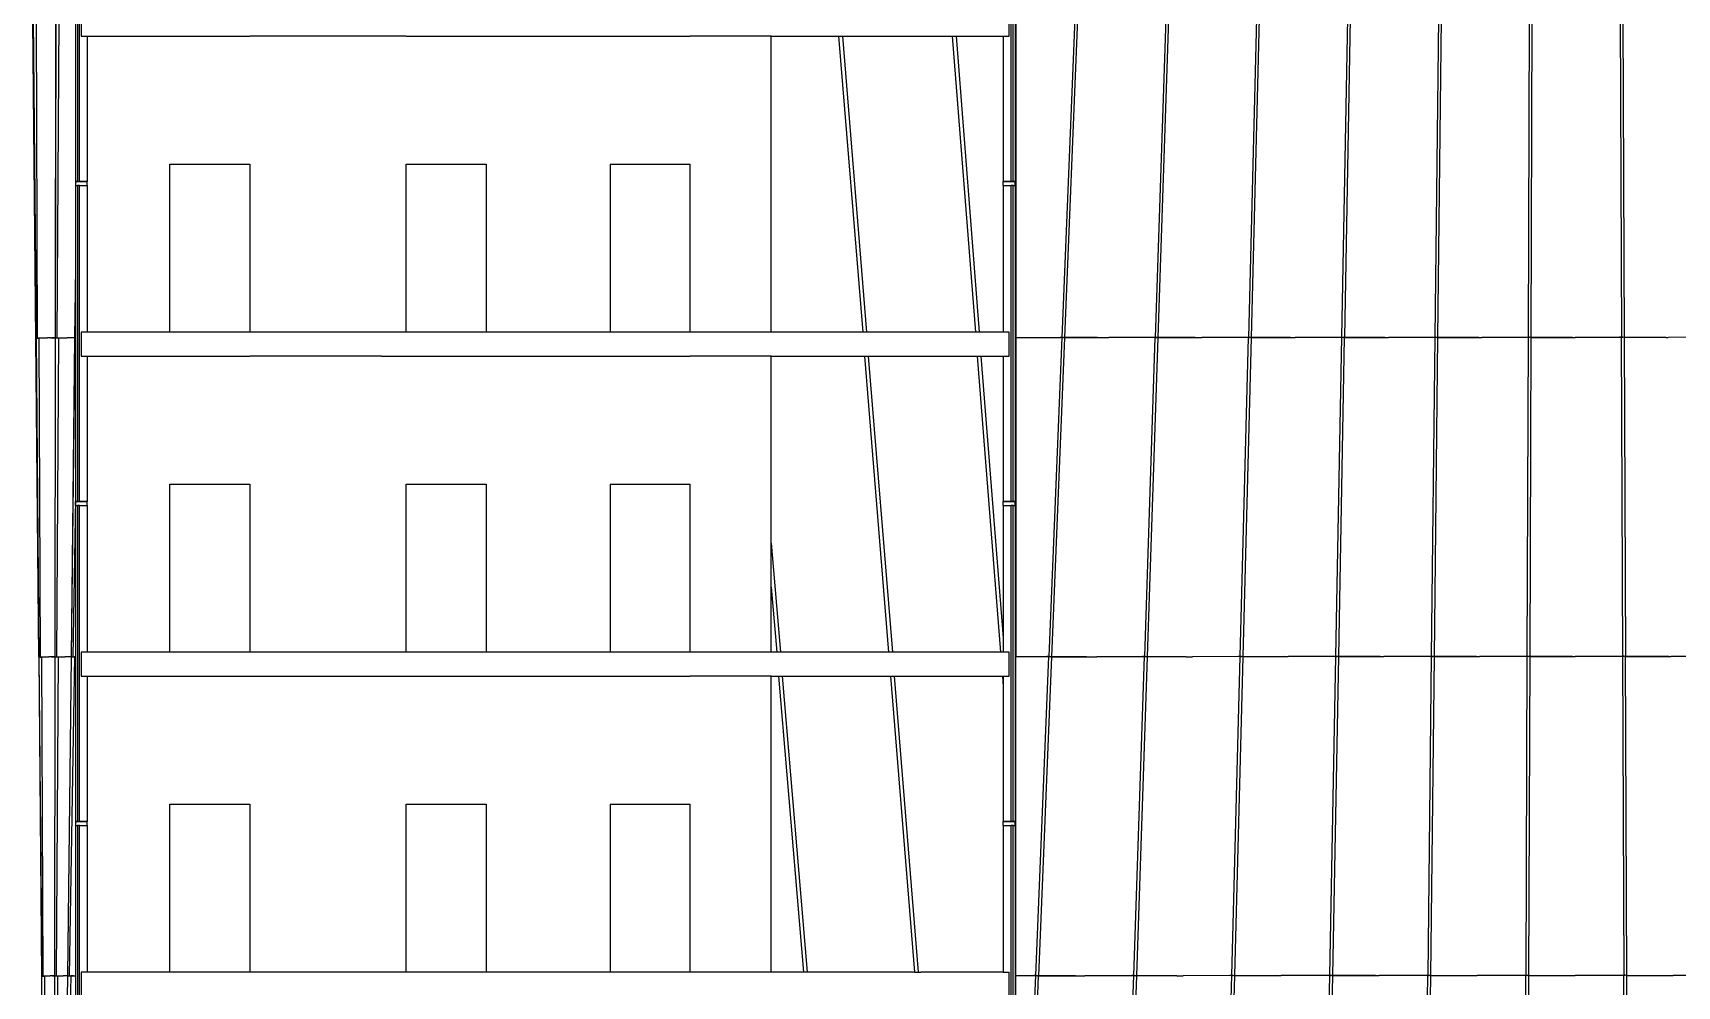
# Model space of a CAD drawing. Extents: x -21493 to 32459, y -48437 to 49697.
# Drawn here: x -11949 to 8608, y -10525 to 1391 of the extents above; entities that cross this region are included whole.
import ezdxf

# ---------------------------------------------------------------- set-up
doc = ezdxf.new("R2010")
doc.units = 0
doc.layers.get('0').update_dxf_attribs({"linetype": 'CONTINUOUS'})
doc.layers.add('SECTIONCUTEDGES', color=7, linetype='CONTINUOUS')

msp = doc.modelspace()

# ---------------------------------------------------------------- linework, layer by layer
for p, q in [((-11912, -2444), (-11949, 1540)), ((-11948, 1540), (-11912, -2421)), ((-11903, -2425), (-11940, 1563)), ((-11889, -2421), (-11904, 1564)), ((-11667, 1567), (-11672, -2419)), ((-11664, -2422), (-11659, 1566)), ((-11623, 1566), (-11649, -2420)), ((-11418, 1568), (-11418, -466)), ((332, 1568), (332, -468)), ((344, -2420), (344, 1568)), ((1079, 1571), (916, -2418)), ((955, -2419), (1117, 1567)), ((2215, 1571), (2082, -2417)), ((2121, -2418), (2253, 1568)), ((3351, 1572), (3248, -2416)), ((3287, -2418), (3389, 1569)), ((4487, 1573), (4414, -2415)), ((4453, -2417), (4525, 1570)), ((5623, 1574), (5580, -2414)), ((5618, -2416), (5661, 1571)), ((6759, 1574), (6746, -2414)), ((6784, -2416), (6798, 1571)), ((7895, 1575), (7911, -2413)), ((7950, -2415), (7934, 1571)), ((-11268, 1351), (-11268, -468)), ((-2718, -2349), (-2718, 1351)), ((-1875, 1351), (-1574, -2349)), ((-1828, 1351), (-1527, -2349)), ((-454, 1351), (-163, -2349)), ((-407, 1351), (-116, -2349)), ((182, 1351), (182, -467)), ((-10237, -2349), (-10237, -249)), ((-10237, -249), (-9237, -249)), ((-9237, -249), (-9237, -2349)), ((-7281, -2349), (-7281, -249)), ((-7281, -249), (-6281, -249)), ((-6281, -249), (-6281, -2349)), ((-4731, -249), (-4731, -2349)), ((-4731, -249), (-3731, -249)), ((-3731, -2349), (-3731, -249)), ((-11418, -468), (-11418, -466)), ((-11418, -468), (-11392, -468)), ((-11418, -469), (-11418, -468)), ((-11418, -519), (-11418, -1547)), ((-11367, -468), (-11268, -468)), ((-11268, -468), (-11268, -469)), ((-11268, -468), (-11268, -468)), ((-11268, -519), (-11268, -2349)), ((182, -468), (182, -467)), ((182, -468), (282, -468)), ((182, -469), (182, -468)), ((182, -519), (182, -2349)), ((307, -468), (332, -468)), ((332, -468), (332, -469)), ((332, -519), (332, -2420)), ((-11418, -1547), (-11427, -2418)), ((-11418, -1547), (-11418, -1547)), ((-11418, -1547), (-11418, -2264)), ((-11912, -2421), (-11912, -2421)), ((-11912, -2422), (-11912, -2421)), ((-11912, -2421), (-11912, -2444)), ((-11912, -2421), (-11912, -2422)), ((-11905, -2425), (-11912, -2422)), ((-11912, -2422), (-11904, -2425)), ((-11876, -6409), (-11912, -2444)), ((-11912, -2444), (-11912, -2444)), ((-11912, -2444), (-11912, -2444)), ((-11912, -2444), (-11876, -6409)), ((-11869, -6413), (-11905, -2425)), ((-11904, -2425), (-11905, -2425)), ((-11904, -2425), (-11903, -2425)), ((-11903, -2425), (-11869, -2424)), ((-11889, -2421), (-11869, -2421)), ((-11869, -2421), (-11765, -2421)), ((-11854, -6409), (-11869, -2424)), ((-11869, -2424), (-11869, -2424)), ((-11730, -2421), (-11765, -2421)), ((-11730, -2421), (-11713, -2421)), ((-11713, -2421), (-11672, -2421)), ((-11672, -2421), (-11713, -2421)), ((-11713, -2421), (-11713, -2421)), ((-11672, -2421), (-11676, -6407)), ((-11672, -2419), (-11672, -2421)), ((-11672, -2419), (-11672, -2419)), ((-11672, -2419), (-11668, -2421)), ((-11672, -2421), (-11672, -2421)), ((-11669, -6410), (-11665, -2422)), ((-11665, -2422), (-11668, -2421)), ((-11668, -2421), (-11664, -2422)), ((-11664, -2422), (-11665, -2422)), ((-11664, -2422), (-11664, -2422)), ((-11664, -2422), (-11629, -2422)), ((-11629, -2422), (-11654, -6408)), ((-11649, -2420), (-11629, -2420)), ((-11629, -2420), (-11520, -2420)), ((-11629, -2422), (-11629, -2422)), ((-11427, -2420), (-11520, -2420)), ((-11427, -2420), (-11472, -6406)), ((-11466, -6409), (-11420, -2421)), ((-11427, -2418), (-11427, -2420)), ((-11427, -2418), (-11427, -2418)), ((-11427, -2418), (-11424, -2420)), ((-11420, -2421), (-11424, -2420)), ((-11424, -2420), (-11420, -2421)), ((-11420, -2421), (-11420, -2421)), ((-11420, -2421), (-11419, -2421)), ((-11419, -2421), (-11418, -2264)), ((-11419, -2421), (-11418, -2421)), ((-11418, -2264), (-11418, -2264)), ((-11418, -2264), (-11418, -2421)), ((-11418, -2421), (-11418, -4434)), ((332, -2420), (343, -2420)), ((332, -2420), (332, -4468)), ((343, -2420), (344, -2420)), ((343, -6408), (343, -2420)), ((343, -2420), (343, -2420)), ((893, -2420), (344, -2420)), ((344, -2420), (344, -2420)), ((914, -2417), (752, -6406)), ((791, -6407), (954, -2421)), ((894, -2418), (893, -2418)), ((905, -2420), (893, -2420)), ((914, -2417), (894, -2418)), ((916, -2418), (914, -2417)), ((916, -2418), (938, -2419)), ((916, -2418), (916, -2418)), ((938, -2419), (916, -2418)), ((954, -2420), (938, -2419)), ((954, -2421), (954, -2420)), ((954, -2421), (955, -2421)), ((955, -2421), (954, -2421)), ((954, -2421), (954, -2421)), ((1363, -2419), (955, -2419)), ((955, -2419), (1363, -2419)), ((955, -2421), (955, -2419)), ((955, -2419), (955, -2419)), ((1363, -2419), (1502, -2419)), ((2059, -2419), (1502, -2419)), ((2080, -2417), (1948, -6405)), ((1987, -6406), (2120, -2420)), ((2060, -2417), (2059, -2418)), ((2071, -2419), (2059, -2419)), ((2080, -2417), (2060, -2417)), ((2082, -2417), (2080, -2417)), ((2082, -2417), (2108, -2419)), ((2082, -2417), (2082, -2417)), ((2108, -2419), (2082, -2417)), ((2120, -2420), (2108, -2419)), ((2120, -2420), (2121, -2420)), ((2121, -2420), (2120, -2420)), ((2120, -2420), (2120, -2420)), ((2120, -2420), (2120, -2420)), ((2121, -2418), (2584, -2419)), ((2121, -2419), (2121, -2418)), ((2584, -2419), (2121, -2419)), ((2121, -2420), (2121, -2419)), ((2584, -2419), (2668, -2419)), ((3225, -2418), (2668, -2419)), ((3246, -2416), (3143, -6404)), ((3183, -6406), (3285, -2419)), ((3246, -2416), (3225, -2417)), ((3225, -2417), (3225, -2417)), ((3237, -2418), (3225, -2418)), ((3248, -2416), (3246, -2416)), ((3248, -2416), (3267, -2417)), ((3248, -2416), (3248, -2416)), ((3267, -2417), (3248, -2416)), ((3285, -2419), (3267, -2417)), ((3285, -2419), (3287, -2419)), ((3287, -2419), (3285, -2419)), ((3285, -2419), (3285, -2419)), ((3285, -2419), (3285, -2419)), ((3774, -2418), (3287, -2418)), ((3287, -2418), (3774, -2418)), ((3287, -2419), (3287, -2418)), ((3287, -2418), (3287, -2418)), ((3774, -2418), (3834, -2418)), ((4390, -2418), (3834, -2418)), ((4412, -2415), (4339, -6403)), ((4379, -6405), (4451, -2418)), ((4391, -2417), (4390, -2417)), ((4403, -2418), (4390, -2418)), ((4412, -2415), (4391, -2417)), ((4413, -2415), (4412, -2415)), ((4413, -2415), (4414, -2415)), ((4432, -2417), (4413, -2415)), ((4414, -2415), (4432, -2417)), ((4451, -2418), (4432, -2417)), ((4451, -2418), (4453, -2418)), ((4453, -2418), (4451, -2418)), ((4451, -2418), (4451, -2418)), ((4451, -2418), (4451, -2418)), ((4453, -2417), (4954, -2418)), ((4453, -2418), (4453, -2417)), ((4954, -2418), (4453, -2418)), ((4453, -2418), (4453, -2418)), ((4954, -2418), (5000, -2418)), ((5556, -2417), (5000, -2418)), ((5578, -2414), (5535, -6403)), ((5557, -2416), (5556, -2416)), ((5569, -2417), (5556, -2417)), ((5578, -2414), (5557, -2416)), ((5574, -6405), (5617, -2418)), ((5579, -2415), (5578, -2414)), ((5579, -2415), (5580, -2414)), ((5598, -2416), (5579, -2415)), ((5580, -2414), (5598, -2416)), ((5617, -2417), (5598, -2416)), ((6129, -2417), (5617, -2418)), ((5617, -2417), (5618, -2417)), ((5618, -2417), (5617, -2417)), ((5617, -2417), (5617, -2417)), ((5617, -2418), (5617, -2417)), ((5617, -2417), (5617, -2417)), ((5618, -2416), (6129, -2417)), ((5618, -2417), (5618, -2416)), ((6129, -2417), (6166, -2417)), ((6722, -2416), (6166, -2417)), ((6735, -2416), (6722, -2416)), ((6723, -2416), (6722, -2416)), ((6744, -2414), (6723, -2416)), ((6744, -2414), (6730, -6402)), ((6745, -2414), (6744, -2414)), ((6745, -2414), (6746, -2414)), ((6764, -2415), (6745, -2414)), ((6746, -2414), (6764, -2415)), ((6783, -2416), (6764, -2415)), ((6770, -6404), (6783, -2417)), ((6783, -2416), (6784, -2417)), ((6783, -2417), (6783, -2416)), ((6783, -2416), (6783, -2416)), ((7301, -2417), (6783, -2417)), ((6784, -2417), (6783, -2417)), ((6783, -2417), (6783, -2417)), ((6784, -2416), (7301, -2417)), ((6784, -2417), (6784, -2416)), ((7301, -2417), (7332, -2417)), ((7888, -2416), (7332, -2417)), ((7889, -2415), (7888, -2416)), ((7900, -2416), (7888, -2416)), ((7909, -2413), (7889, -2415)), ((7909, -2413), (7926, -6401)), ((7911, -2413), (7909, -2413)), ((7911, -2413), (7930, -2414)), ((7911, -2413), (7911, -2413)), ((7930, -2414), (7911, -2413)), ((7949, -2416), (7930, -2414)), ((8471, -2416), (7949, -2417)), ((7949, -2416), (7950, -2416)), ((7950, -2416), (7949, -2416)), ((7949, -2417), (7949, -2416)), ((7949, -2416), (7949, -2416)), ((7949, -2416), (7949, -2416)), ((7966, -6403), (7949, -2417)), ((7950, -2415), (8471, -2416)), ((7950, -2416), (7950, -2415)), ((8471, -2416), (8498, -2416)), ((9054, -2415), (8498, -2416)), ((-11268, -2649), (-11268, -4468)), ((-2718, -4534), (-2718, -2649)), ((-1551, -2649), (-1250, -6349)), ((-1505, -2649), (-1203, -6349)), ((-141, -2649), (150, -6349)), ((-95, -2649), (182, -6173)), ((182, -2649), (182, -4467)), ((-10237, -6349), (-10237, -4249)), ((-10237, -4249), (-9237, -4249)), ((-9237, -4249), (-9237, -6349)), ((-7281, -6349), (-7281, -4249)), ((-7281, -4249), (-6281, -4249)), ((-6281, -4249), (-6281, -6349)), ((-4731, -4249), (-4731, -6349)), ((-4731, -4249), (-3731, -4249)), ((-3731, -6349), (-3731, -4249)), ((-11418, -4434), (-11450, -6408)), ((-11418, -4434), (-11418, -4434)), ((-11418, -4434), (-11418, -4466)), ((-11418, -4468), (-11418, -4466)), ((-11418, -4468), (-11392, -4468)), ((-11418, -4469), (-11418, -4468)), ((-11418, -4519), (-11418, -6408)), ((-11367, -4468), (-11268, -4468)), ((-11268, -4468), (-11268, -4469)), ((-11268, -4468), (-11268, -4468)), ((-11268, -4519), (-11268, -6349)), ((182, -4468), (182, -4467)), ((182, -4468), (282, -4468)), ((182, -4469), (182, -4468)), ((182, -4519), (182, -5720)), ((307, -4468), (332, -4468)), ((332, -4468), (332, -4469)), ((332, -4519), (332, -6408)), ((-2718, -4988), (-2718, -4534)), ((-2718, -4988), (-2603, -6349)), ((-2718, -5539), (-2718, -4988)), ((-2718, -5539), (-2649, -6349)), ((-2718, -6349), (-2718, -5539)), ((182, -5720), (182, -6173)), ((182, -6173), (182, -6349)), ((-11876, -6410), (-11876, -6409)), ((-11876, -6409), (-11840, -10397)), ((-11876, -6410), (-11876, -6409)), ((-11876, -6409), (-11876, -6409)), ((-11876, -6409), (-11876, -6409)), ((-11876, -6409), (-11876, -6410)), ((-11876, -6410), (-11869, -6413)), ((-11870, -6413), (-11876, -6410)), ((-11876, -6410), (-11876, -6410)), ((-11834, -10401), (-11870, -6413)), ((-11869, -6413), (-11870, -6413)), ((-11869, -6413), (-11835, -6412)), ((-11869, -6413), (-11869, -6413)), ((-11854, -6409), (-11835, -6409)), ((-11835, -6409), (-11749, -6409)), ((-11819, -10397), (-11835, -6412)), ((-11835, -6412), (-11835, -6412)), ((-11716, -6409), (-11749, -6409)), ((-11716, -6409), (-11676, -6409)), ((-11676, -6409), (-11716, -6409)), ((-11676, -6409), (-11680, -10395)), ((-11676, -6407), (-11676, -6409)), ((-11676, -6407), (-11676, -6407)), ((-11676, -6407), (-11673, -6409)), ((-11676, -6409), (-11676, -6409)), ((-11675, -10398), (-11670, -6410)), ((-11670, -6410), (-11673, -6409)), ((-11673, -6409), (-11670, -6410)), ((-11670, -6410), (-11670, -6410)), ((-11670, -6410), (-11669, -6410)), ((-11669, -6410), (-11634, -6410)), ((-11634, -6410), (-11659, -10396)), ((-11654, -6408), (-11634, -6408)), ((-11634, -6408), (-11546, -6408)), ((-11634, -6410), (-11634, -6410)), ((-11472, -6408), (-11546, -6408)), ((-11472, -6408), (-11517, -10394)), ((-11512, -10397), (-11466, -6409)), ((-11430, -6410), (-11496, -10396)), ((-11472, -6406), (-11472, -6407)), ((-11472, -6407), (-11472, -6408)), ((-11472, -6407), (-11469, -6408)), ((-11466, -6409), (-11469, -6408)), ((-11469, -6408), (-11466, -6409)), ((-11466, -6409), (-11466, -6409)), ((-11466, -6409), (-11466, -6409)), ((-11466, -6409), (-11430, -6410)), ((-11450, -6408), (-11418, -6408)), ((-11450, -6408), (-11430, -6408)), ((-11418, -6408), (-11430, -6408)), ((-11430, -6408), (-11430, -6408)), ((-11430, -6410), (-11430, -6410)), ((-11418, -6408), (-11418, -8466)), ((-11418, -6408), (-11418, -6408)), ((332, -6408), (342, -6408)), ((332, -6408), (332, -8468)), ((342, -6408), (343, -6408)), ((342, -10396), (342, -6408)), ((342, -6408), (342, -6408)), ((729, -6408), (343, -6408)), ((343, -6408), (343, -6408)), ((750, -6405), (587, -10394)), ((628, -10395), (790, -6409)), ((730, -6406), (729, -6406)), ((741, -6408), (729, -6408)), ((750, -6405), (730, -6406)), ((751, -6406), (750, -6405)), ((751, -6406), (752, -6406)), ((774, -6407), (751, -6406)), ((752, -6406), (774, -6407)), ((790, -6409), (774, -6407)), ((790, -6409), (791, -6409)), ((791, -6409), (790, -6409)), ((790, -6409), (790, -6409)), ((790, -6409), (790, -6409)), ((1225, -6407), (791, -6407)), ((791, -6407), (1225, -6407)), ((791, -6409), (791, -6407)), ((791, -6407), (791, -6407)), ((1225, -6407), (1354, -6407)), ((1925, -6407), (1354, -6407)), ((1945, -6405), (1813, -10393)), ((1853, -10394), (1986, -6408)), ((1926, -6406), (1925, -6406)), ((1937, -6407), (1925, -6407)), ((1945, -6405), (1926, -6406)), ((1947, -6405), (1945, -6405)), ((1947, -6405), (1948, -6405)), ((1974, -6407), (1947, -6405)), ((1948, -6405), (1974, -6407)), ((1986, -6408), (1974, -6407)), ((1986, -6408), (1987, -6408)), ((1987, -6408), (1986, -6408)), ((1986, -6408), (1986, -6408)), ((1986, -6408), (1986, -6408)), ((1987, -6406), (2469, -6407)), ((1987, -6407), (1987, -6406)), ((2469, -6407), (1987, -6407)), ((1987, -6408), (1987, -6407)), ((2469, -6407), (2550, -6407)), ((3121, -6406), (2550, -6407)), ((3141, -6404), (3038, -10392)), ((3079, -10394), (3182, -6407)), ((3141, -6404), (3121, -6405)), ((3121, -6405), (3121, -6405)), ((3132, -6406), (3121, -6406)), ((3143, -6404), (3141, -6404)), ((3143, -6404), (3162, -6405)), ((3143, -6404), (3143, -6404)), ((3162, -6405), (3143, -6404)), ((3182, -6407), (3162, -6405)), ((3182, -6407), (3183, -6407)), ((3183, -6407), (3182, -6407)), ((3182, -6407), (3182, -6407)), ((3182, -6407), (3182, -6407)), ((3687, -6406), (3183, -6407)), ((3183, -6406), (3687, -6406)), ((3183, -6407), (3183, -6406)), ((3183, -6407), (3183, -6407)), ((3687, -6406), (3745, -6406)), ((4316, -6406), (3745, -6406)), ((4337, -6403), (4264, -10391)), ((4304, -10393), (4377, -6406)), ((4317, -6405), (4316, -6405)), ((4328, -6406), (4316, -6406)), ((4337, -6403), (4317, -6405)), ((4339, -6403), (4337, -6403)), ((4339, -6403), (4358, -6405)), ((4339, -6403), (4339, -6403)), ((4358, -6405), (4339, -6403)), ((4377, -6406), (4358, -6405)), ((4377, -6406), (4379, -6406)), ((4379, -6406), (4377, -6406)), ((4377, -6406), (4377, -6406)), ((4377, -6406), (4377, -6406)), ((4379, -6405), (4896, -6406)), ((4379, -6406), (4379, -6405)), ((4896, -6406), (4379, -6406)), ((4379, -6406), (4379, -6406)), ((4896, -6406), (4941, -6406)), ((5512, -6405), (4941, -6406)), ((5533, -6402), (5490, -10391)), ((5513, -6404), (5512, -6404)), ((5524, -6405), (5512, -6405)), ((5533, -6402), (5513, -6404)), ((5530, -10393), (5573, -6406)), ((5534, -6403), (5533, -6402)), ((5534, -6403), (5535, -6403)), ((5554, -6404), (5534, -6403)), ((5535, -6403), (5554, -6404)), ((5573, -6405), (5554, -6404)), ((6101, -6405), (5573, -6406)), ((5573, -6405), (5574, -6405)), ((5574, -6405), (5573, -6405)), ((5573, -6405), (5573, -6405)), ((5573, -6406), (5573, -6405)), ((5573, -6405), (5573, -6405)), ((5574, -6405), (6101, -6405)), ((5574, -6405), (5574, -6405)), ((6101, -6405), (6137, -6405)), ((6708, -6404), (6137, -6405)), ((6720, -6404), (6708, -6404)), ((6709, -6404), (6708, -6404)), ((6728, -6402), (6709, -6404)), ((6728, -6402), (6715, -10390)), ((6730, -6402), (6728, -6402)), ((6730, -6402), (6749, -6403)), ((6730, -6402), (6730, -6402)), ((6749, -6403), (6730, -6402)), ((6769, -6404), (6749, -6403)), ((6755, -10392), (6769, -6405)), ((6769, -6404), (6770, -6405)), ((6769, -6405), (6769, -6404)), ((6769, -6404), (6769, -6404)), ((7302, -6405), (6769, -6405)), ((6770, -6405), (6769, -6405)), ((6769, -6405), (6769, -6405)), ((6770, -6404), (7302, -6405)), ((6770, -6405), (6770, -6404)), ((7302, -6405), (7332, -6405)), ((7903, -6404), (7332, -6405)), ((7915, -6404), (7903, -6404)), ((7904, -6404), (7903, -6404)), ((7924, -6401), (7904, -6404)), ((7924, -6401), (7941, -10389)), ((7926, -6401), (7924, -6401)), ((7926, -6401), (7945, -6402)), ((7926, -6401), (7926, -6401)), ((7945, -6402), (7926, -6401)), ((7964, -6404), (7945, -6402)), ((8503, -6404), (7964, -6405)), ((7964, -6404), (7966, -6404)), ((7966, -6404), (7964, -6404)), ((7964, -6405), (7964, -6404)), ((7964, -6404), (7964, -6404)), ((7964, -6404), (7964, -6404)), ((7981, -10391), (7964, -6405)), ((7966, -6403), (8503, -6404)), ((7966, -6404), (7966, -6403)), ((8503, -6404), (8528, -6404)), ((9100, -6403), (8528, -6404)), ((-11268, -6649), (-11268, -8468)), ((-2718, -10349), (-2718, -6649)), ((-2626, -6649), (-2314, -10349)), ((-2580, -6649), (-2269, -10349)), ((-1227, -6649), (-926, -10349)), ((-1181, -6649), (-880, -10349)), ((172, -6649), (182, -6783)), ((182, -6649), (182, -6783)), ((182, -6783), (182, -8467)), ((-10237, -8249), (-9237, -8249)), ((-10237, -10349), (-10237, -8249)), ((-9237, -8249), (-9237, -10349)), ((-7281, -10349), (-7281, -8249)), ((-7281, -8249), (-6281, -8249)), ((-6281, -8249), (-6281, -10349)), ((-4731, -8249), (-4731, -10349)), ((-4731, -8249), (-3731, -8249)), ((-3731, -10349), (-3731, -8249)), ((-11418, -8468), (-11418, -8466)), ((-11418, -8468), (-11392, -8468)), ((-11418, -8469), (-11418, -8468)), ((-11418, -8519), (-11418, -10396)), ((-11367, -8468), (-11268, -8468)), ((-11268, -8468), (-11268, -8469)), ((-11268, -8468), (-11268, -8468)), ((-11268, -8519), (-11268, -10349)), ((182, -8468), (182, -8467)), ((182, -8468), (282, -8468)), ((182, -8469), (182, -8468)), ((182, -8519), (182, -10349)), ((307, -8468), (332, -8468)), ((332, -8468), (332, -8469)), ((332, -8519), (332, -10396)), ((-11840, -10397), (-11840, -10397)), ((-11840, -10397), (-11804, -14385)), ((-11840, -10397), (-11840, -10398)), ((-11840, -10398), (-11840, -10397)), ((-11840, -10398), (-11840, -10398)), ((-11836, -10401), (-11840, -10398)), ((-11840, -10398), (-11840, -10398)), ((-11840, -10398), (-11840, -10398)), ((-11840, -10398), (-11834, -10401)), ((-11799, -14389), (-11836, -10401)), ((-11834, -10401), (-11836, -10401)), ((-11834, -10401), (-11800, -10400)), ((-11834, -10401), (-11834, -10401)), ((-11819, -10397), (-11800, -10397)), ((-11800, -10397), (-11733, -10397)), ((-11800, -10400), (-11800, -10400)), ((-11784, -14385), (-11800, -10400)), ((-11702, -10397), (-11733, -10397)), ((-11686, -10397), (-11702, -10397)), ((-11702, -10397), (-11686, -10397)), ((-11686, -10397), (-11686, -10397)), ((-11685, -10397), (-11686, -10397)), ((-11686, -10397), (-11685, -10397)), ((-11685, -10397), (-11685, -10397)), ((-11685, -10397), (-11684, -10397)), ((-11684, -10397), (-11685, -10397)), ((-11684, -10397), (-11684, -10397)), ((-11684, -10397), (-11684, -10397)), ((-11680, -10397), (-11684, -14383)), ((-11684, -10397), (-11684, -10397)), ((-11684, -10397), (-11680, -10397)), ((-11680, -10397), (-11684, -10397)), ((-11684, -10397), (-11684, -10397)), ((-11680, -10395), (-11680, -10397)), ((-11680, -10395), (-11680, -10395)), ((-11680, -10395), (-11677, -10397)), ((-11680, -10397), (-11680, -10397)), ((-11680, -14386), (-11676, -10398)), ((-11676, -10398), (-11677, -10397)), ((-11677, -10397), (-11675, -10398)), ((-11675, -10398), (-11676, -10398)), ((-11675, -10398), (-11675, -10398)), ((-11675, -10398), (-11639, -10398)), ((-11639, -10398), (-11665, -14384)), ((-11659, -10396), (-11571, -10396)), ((-11639, -10398), (-11639, -10398)), ((-11517, -10396), (-11571, -10396)), ((-11517, -10396), (-11562, -14382)), ((-11558, -14386), (-11513, -10397)), ((-11476, -10398), (-11542, -14384)), ((-11517, -10394), (-11517, -10395)), ((-11517, -10395), (-11517, -10396)), ((-11517, -10395), (-11514, -10396)), ((-11513, -10397), (-11514, -10396)), ((-11514, -10396), (-11512, -10397)), ((-11512, -10397), (-11513, -10397)), ((-11512, -10397), (-11512, -10397)), ((-11512, -10397), (-11476, -10398)), ((-11496, -10396), (-11440, -10396)), ((-11496, -10396), (-11476, -10396)), ((-11440, -10396), (-11476, -10396)), ((-11476, -10396), (-11476, -10396)), ((-11476, -10398), (-11476, -10398)), ((-11440, -10396), (-11418, -10396)), ((-11418, -10396), (-11418, -12466)), ((332, -10396), (342, -10396)), ((332, -10396), (342, -10396)), ((342, -10396), (332, -10396)), ((332, -10396), (332, -10396)), ((332, -10396), (332, -12468)), ((332, -10396), (332, -10396)), ((566, -10396), (342, -10396)), ((342, -10396), (342, -10396)), ((342, -10396), (342, -10396)), ((342, -14384), (342, -10396)), ((342, -10396), (342, -10396)), ((585, -10393), (423, -14382)), ((464, -14383), (626, -10397)), ((585, -10393), (566, -10394)), ((566, -10394), (566, -10394)), ((577, -10396), (566, -10396)), ((587, -10394), (585, -10393)), ((587, -10394), (610, -10395)), ((587, -10394), (587, -10394)), ((610, -10395), (587, -10394)), ((626, -10397), (610, -10395)), ((626, -10397), (628, -10397)), ((628, -10397), (626, -10397)), ((626, -10397), (626, -10397)), ((626, -10397), (626, -10397)), ((1086, -10395), (628, -10395)), ((628, -10395), (1086, -10395)), ((628, -10397), (628, -10395)), ((628, -10395), (628, -10395)), ((1086, -10395), (1205, -10395)), ((1791, -10395), (1205, -10395)), ((1811, -10393), (1678, -14381)), ((1720, -14383), (1852, -10396)), ((1792, -10394), (1791, -10394)), ((1802, -10395), (1791, -10395)), ((1811, -10393), (1792, -10394)), ((1812, -10393), (1811, -10393)), ((1812, -10393), (1813, -10393)), ((1840, -10395), (1812, -10393)), ((1813, -10393), (1840, -10395)), ((1852, -10396), (1840, -10395)), ((1852, -10396), (1853, -10396)), ((1853, -10396), (1852, -10396)), ((1852, -10396), (1852, -10396)), ((1852, -10396), (1852, -10396)), ((1853, -10394), (2354, -10395)), ((1853, -10395), (1853, -10394)), ((2354, -10395), (1853, -10395)), ((1853, -10396), (1853, -10395)), ((2354, -10395), (2431, -10395)), ((3017, -10394), (2431, -10395)), ((3036, -10392), (2934, -14380)), ((2975, -14382), (3078, -10395)), ((3018, -10393), (3017, -10393)), ((3028, -10394), (3017, -10394)), ((3036, -10392), (3018, -10393)), ((3038, -10392), (3036, -10392)), ((3038, -10392), (3058, -10394)), ((3038, -10392), (3038, -10392)), ((3058, -10394), (3038, -10392)), ((3078, -10395), (3058, -10394)), ((3078, -10395), (3079, -10395)), ((3079, -10395), (3078, -10395)), ((3078, -10395), (3078, -10395)), ((3078, -10395), (3078, -10395)), ((3601, -10394), (3079, -10395)), ((3079, -10394), (3601, -10394)), ((3079, -10395), (3079, -10394)), ((3079, -10395), (3079, -10395)), ((3601, -10394), (3656, -10394)), ((4242, -10394), (3656, -10394)), ((4262, -10391), (4189, -14379)), ((4230, -14381), (4303, -10394)), ((4243, -10393), (4242, -10393)), ((4254, -10394), (4242, -10394)), ((4262, -10391), (4243, -10393)), ((4264, -10391), (4262, -10391)), ((4264, -10391), (4283, -10393)), ((4264, -10391), (4264, -10391)), ((4283, -10393), (4264, -10391)), ((4303, -10394), (4283, -10393)), ((4303, -10394), (4304, -10394)), ((4304, -10394), (4303, -10394)), ((4303, -10394), (4303, -10394)), ((4303, -10394), (4303, -10394)), ((4304, -10393), (4839, -10394)), ((4304, -10394), (4304, -10393)), ((4839, -10394), (4304, -10394)), ((4839, -10394), (4882, -10394)), ((5468, -10393), (4882, -10394)), ((5487, -10391), (5444, -14379)), ((5479, -10393), (5468, -10393)), ((5469, -10393), (5468, -10393)), ((5487, -10391), (5469, -10393)), ((5486, -14381), (5529, -10394)), ((5489, -10391), (5487, -10391)), ((5489, -10391), (5490, -10391)), ((5509, -10392), (5489, -10391)), ((5490, -10391), (5509, -10392)), ((5529, -10393), (5509, -10392)), ((5529, -10393), (5530, -10393)), ((5530, -10393), (5529, -10393)), ((5529, -10394), (5529, -10393)), ((5529, -10393), (5529, -10393)), ((5529, -10393), (5529, -10393)), ((5530, -10393), (6107, -10393)), ((5530, -10393), (5530, -10393)), ((6693, -10393), (6107, -10393)), ((6694, -10392), (6693, -10392)), ((6705, -10393), (6693, -10393)), ((6713, -10390), (6694, -10392)), ((6713, -10390), (6700, -14378)), ((6715, -10390), (6713, -10390)), ((6715, -10390), (6734, -10391)), ((6715, -10390), (6715, -10390)), ((6734, -10391), (6715, -10390)), ((6754, -10392), (6734, -10391)), ((6741, -14380), (6754, -10393)), ((6754, -10392), (6755, -10393)), ((6754, -10393), (6754, -10392)), ((6754, -10392), (6754, -10392)), ((6755, -10393), (6754, -10393)), ((6754, -10393), (6754, -10393)), ((6755, -10392), (7333, -10393)), ((6755, -10393), (6755, -10392)), ((7919, -10392), (7333, -10393)), ((7930, -10392), (7919, -10392)), ((7920, -10392), (7919, -10392)), ((7939, -10389), (7920, -10392)), ((7939, -10389), (7955, -14377)), ((7940, -10389), (7939, -10389)), ((7940, -10389), (7941, -10389)), ((7960, -10390), (7940, -10389)), ((7941, -10389), (7960, -10390)), ((7980, -10392), (7960, -10390)), ((7980, -10392), (7981, -10392)), ((7981, -10392), (7980, -10392)), ((7980, -10392), (7980, -10392)), ((7980, -10393), (7980, -10392)), ((7980, -10392), (7980, -10392)), ((7996, -14379), (7980, -10393)), ((7981, -10391), (8559, -10392)), ((7981, -10392), (7981, -10391)), ((9145, -10391), (8559, -10392))]:
    msp.add_line(p, q)
at = {"layer": 'SECTIONCUTEDGES'}
for p, q in [((-11392, 3481), (-11392, -468)), ((-11367, -468), (-11367, 3481)), ((282, -468), (282, 3481)), ((307, -468), (307, 3481)), ((-11343, 1651), (-11343, 1351)), ((257, 1351), (257, 1651)), ((-11343, 1351), (-11268, 1351)), ((-11268, 1351), (-10498, 1351)), ((-10498, 1351), (-10237, 1351)), ((-10237, 1351), (-9237, 1351)), ((-7281, 1351), (-9237, 1351)), ((-7281, 1351), (-6281, 1351)), ((-6281, 1351), (-4731, 1351)), ((-4731, 1351), (-3731, 1351)), ((-2718, 1351), (-3731, 1351)), ((-2718, 1351), (-1875, 1351)), ((-1875, 1351), (-1828, 1351)), ((-1828, 1351), (-1810, 1351)), ((-1810, 1351), (-1789, 1351)), ((-1789, 1351), (-454, 1351)), ((-454, 1351), (-407, 1351)), ((-407, 1351), (-388, 1351)), ((-388, 1351), (-368, 1351)), ((-368, 1351), (182, 1351)), ((182, 1351), (257, 1351)), ((-11392, -469), (-11418, -469)), ((-11418, -469), (-11418, -491)), ((-11418, -491), (-11418, -493)), ((-11418, -493), (-11418, -516)), ((-11418, -516), (-11418, -519)), ((-11418, -519), (-11392, -519)), ((-11392, -468), (-11392, -469)), ((-11392, -469), (-11367, -469)), ((-11392, -519), (-11392, -4468)), ((-11367, -519), (-11392, -519)), ((-11367, -469), (-11367, -468)), ((-11268, -469), (-11367, -469)), ((-11367, -4468), (-11367, -519)), ((-11367, -519), (-11268, -519)), ((-11268, -519), (-11268, -469)), ((282, -469), (182, -469)), ((182, -492), (182, -469)), ((182, -492), (182, -493)), ((182, -517), (182, -493)), ((182, -517), (182, -519)), ((182, -519), (282, -519)), ((282, -468), (282, -469)), ((282, -469), (307, -468)), ((332, -469), (282, -469)), ((282, -4468), (282, -519)), ((307, -519), (282, -519)), ((307, -4468), (307, -519)), ((307, -519), (332, -519)), ((332, -519), (332, -469)), ((-11343, -2349), (-11343, -2649)), ((-11268, -2349), (-11343, -2349)), ((-10397, -2349), (-11268, -2349)), ((-10237, -2349), (-10397, -2349)), ((-9237, -2349), (-10237, -2349)), ((-7281, -2349), (-9237, -2349)), ((-6281, -2349), (-7281, -2349)), ((-4731, -2349), (-6281, -2349)), ((-3731, -2349), (-4731, -2349)), ((-2718, -2349), (-3731, -2349)), ((-1574, -2349), (-2718, -2349)), ((-1527, -2349), (-1574, -2349)), ((-1500, -2349), (-1527, -2349)), ((-1495, -2349), (-1500, -2349)), ((-163, -2349), (-1495, -2349)), ((-116, -2349), (-163, -2349)), ((-89, -2349), (-116, -2349)), ((-84, -2349), (-89, -2349)), ((182, -2349), (-84, -2349)), ((257, -2349), (182, -2349)), ((257, -2649), (257, -2349)), ((-11343, -2649), (-11268, -2649)), ((-11268, -2649), (-10389, -2649)), ((-10389, -2649), (-10237, -2649)), ((-10237, -2649), (-9237, -2649)), ((-7589, -2649), (-9237, -2649)), ((-7589, -2649), (-6281, -2649)), ((-6281, -2649), (-4731, -2649)), ((-4731, -2649), (-3731, -2649)), ((-2718, -2649), (-3731, -2649)), ((-2718, -2649), (-1551, -2649)), ((-1551, -2649), (-1505, -2649)), ((-1505, -2649), (-1485, -2649)), ((-1485, -2649), (-1463, -2649)), ((-1463, -2649), (-141, -2649)), ((-141, -2649), (-95, -2649)), ((-95, -2649), (-74, -2649)), ((-74, -2649), (-53, -2649)), ((-53, -2649), (182, -2649)), ((182, -2649), (257, -2649)), ((-11392, -4469), (-11418, -4469)), ((-11418, -4491), (-11418, -4469)), ((-11418, -4491), (-11418, -4493)), ((-11418, -4516), (-11418, -4493)), ((-11418, -4516), (-11418, -4519)), ((-11418, -4519), (-11392, -4519)), ((-11392, -4468), (-11392, -4469)), ((-11392, -4469), (-11367, -4469)), ((-11392, -4519), (-11392, -8468)), ((-11367, -4519), (-11392, -4519)), ((-11367, -4469), (-11367, -4468)), ((-11268, -4469), (-11367, -4469)), ((-11367, -8468), (-11367, -4519)), ((-11367, -4519), (-11268, -4519)), ((-11268, -4519), (-11268, -4469)), ((282, -4469), (182, -4469)), ((182, -4492), (182, -4469)), ((182, -4492), (182, -4493)), ((182, -4517), (182, -4493)), ((182, -4517), (182, -4519)), ((182, -4519), (282, -4519)), ((282, -4468), (282, -4469)), ((282, -4469), (307, -4468)), ((332, -4469), (282, -4469)), ((282, -8468), (282, -4519)), ((307, -4519), (282, -4519)), ((307, -8468), (307, -4519)), ((307, -4519), (332, -4519)), ((332, -4519), (332, -4469)), ((-11343, -6349), (-11343, -6649)), ((-11268, -6349), (-11343, -6349)), ((-10288, -6349), (-11268, -6349)), ((-10237, -6349), (-10288, -6349)), ((-9237, -6349), (-10237, -6349)), ((-7281, -6349), (-9237, -6349)), ((-6281, -6349), (-7281, -6349)), ((-4731, -6349), (-6281, -6349)), ((-3731, -6349), (-4731, -6349)), ((-2718, -6349), (-3731, -6349)), ((-2649, -6349), (-2718, -6349)), ((-2603, -6349), (-2649, -6349)), ((-2574, -6349), (-2603, -6349)), ((-2569, -6349), (-2574, -6349)), ((-1250, -6349), (-2569, -6349)), ((-1203, -6349), (-1250, -6349)), ((-1175, -6349), (-1203, -6349)), ((-1169, -6349), (-1175, -6349)), ((150, -6349), (-1169, -6349)), ((182, -6349), (150, -6349)), ((257, -6349), (182, -6349)), ((257, -6649), (257, -6349)), ((-11343, -6649), (-11268, -6649)), ((-11268, -6649), (-10280, -6649)), ((-10280, -6649), (-7281, -6649)), ((-7281, -6649), (-6281, -6649)), ((-6281, -6649), (-4731, -6649)), ((-4731, -6649), (-3731, -6649)), ((-2718, -6649), (-3731, -6649)), ((-2718, -6649), (-2626, -6649)), ((-2626, -6649), (-2580, -6649)), ((-2580, -6649), (-2561, -6649)), ((-2561, -6649), (-2535, -6649)), ((-2535, -6649), (-1227, -6649)), ((-1227, -6649), (-1181, -6649)), ((-1181, -6649), (-1161, -6649)), ((-1161, -6649), (-1137, -6649)), ((-1137, -6649), (172, -6649)), ((172, -6649), (182, -6649)), ((182, -6649), (257, -6649)), ((-11392, -8469), (-11418, -8469)), ((-11418, -8469), (-11418, -8491)), ((-11418, -8491), (-11418, -8493)), ((-11418, -8493), (-11418, -8516)), ((-11418, -8516), (-11418, -8519)), ((-11418, -8519), (-11392, -8519)), ((-11392, -8468), (-11392, -8469)), ((-11392, -8469), (-11367, -8469)), ((-11392, -8519), (-11392, -12468)), ((-11367, -8519), (-11392, -8519)), ((-11367, -8469), (-11367, -8468)), ((-11268, -8469), (-11367, -8469)), ((-11367, -12468), (-11367, -8519)), ((-11367, -8519), (-11268, -8519)), ((-11268, -8519), (-11268, -8469)), ((282, -8469), (182, -8469)), ((182, -8492), (182, -8469)), ((182, -8492), (182, -8493)), ((182, -8517), (182, -8493)), ((182, -8517), (182, -8519)), ((182, -8519), (282, -8519)), ((282, -8468), (282, -8469)), ((282, -8469), (307, -8468)), ((332, -8469), (282, -8469)), ((282, -12468), (282, -8519)), ((307, -8519), (282, -8519)), ((307, -12468), (307, -8519)), ((307, -8519), (332, -8519)), ((332, -8519), (332, -8469)), ((-11343, -10349), (-11343, -10649)), ((-11268, -10349), (-11343, -10349)), ((-10237, -10349), (-11268, -10349)), ((-9237, -10349), (-10237, -10349)), ((-7281, -10349), (-9237, -10349)), ((-6281, -10349), (-7281, -10349)), ((-4731, -10349), (-6281, -10349)), ((-3731, -10349), (-4731, -10349)), ((-2718, -10349), (-3731, -10349)), ((-2314, -10349), (-2718, -10349)), ((-2269, -10349), (-2314, -10349)), ((-2238, -10349), (-2269, -10349)), ((-2232, -10349), (-2238, -10349)), ((-926, -10349), (-2232, -10349)), ((-926, -10349), (-880, -10349)), ((-880, -10349), (-849, -10349)), ((-843, -10349), (-849, -10349)), ((182, -10349), (-843, -10349)), ((182, -10349), (257, -10349)), ((257, -10649), (257, -10349))]:
    msp.add_line(p, q, dxfattribs=at)

doc.saveas('drawing.dxf')
